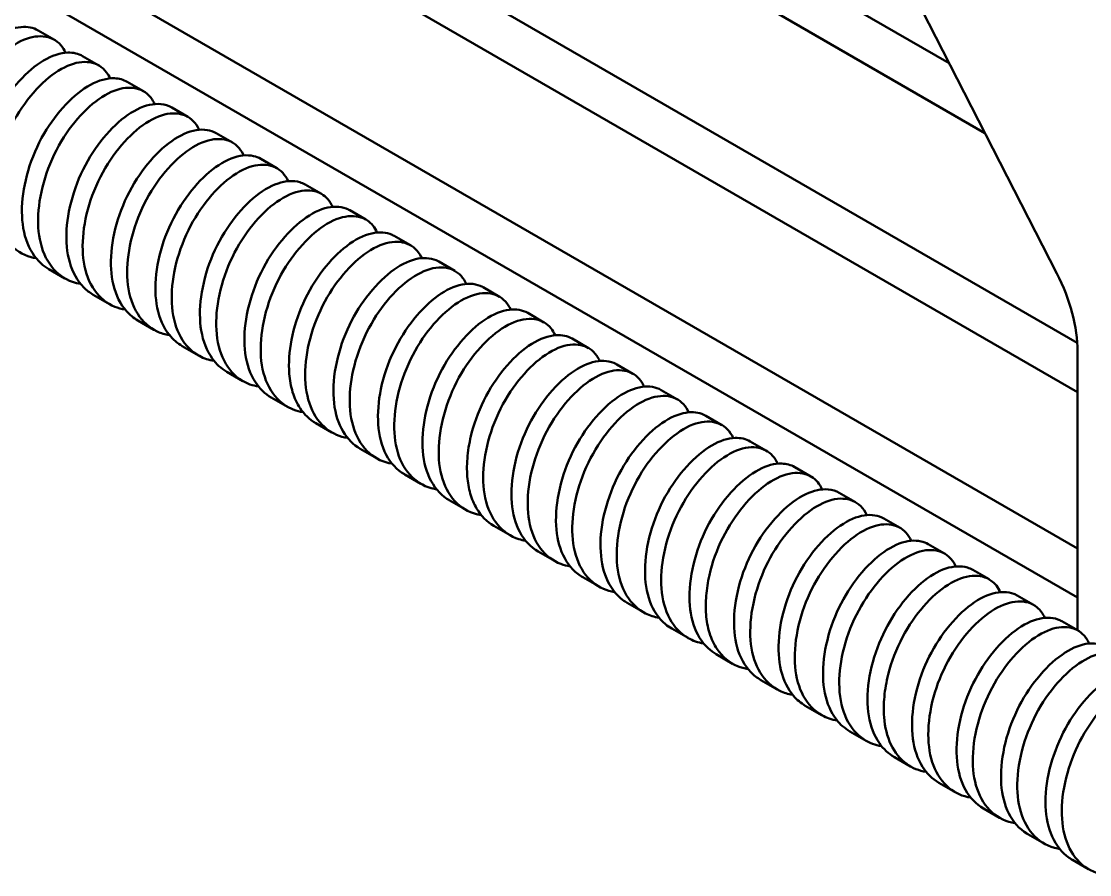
# Model space of a CAD drawing. Header units: millimetres. Extents: x 0 to 420, y 0 to 297.
# Drawn here: x 100.65 to 128.94, y 112.99 to 135.59 of the extents above; entities that cross this region are included whole.
import ezdxf

# ---------------------------------------------------------------- set-up
doc = ezdxf.new("R2010")
doc.units = ezdxf.units.MM
doc.header["$LTSCALE"] = 0.75
doc.layers.add('Visible', color=7, linetype='Continuous', lineweight=50)

msp = doc.modelspace()

# ---------------------------------------------------------------- linework, layer by layer
at = {"layer": 'Visible', "extrusion": (0, 0.816497, 0.57735)}
for p, q in [((68.324, 167.331, -16.49), (125.223, 134.481, 29.967)), ((68.679, 165.824, -17.991), (126.17, 132.632, 28.949)), ((68.324, 161.888, -20.339), (128.615, 127.079, 28.888)), ((68.679, 160.38, -21.84), (128.624, 125.771, 27.104)), ((72.605, 153.973, -20.694), (128.624, 121.631, 25.046)), ((72.827, 152.543, -22.303), (128.624, 120.328, 23.255)), ((117.151, 150.25, 43.44), (128.072, 128.915, 41.73)), ((101.098, 135.351, 18.639), (101.528, 135.102, 18.99)), ((102.277, 134.67, 19.601), (102.707, 134.422, 19.953)), ((103.455, 133.99, 20.564), (103.886, 133.742, 20.915)), ((104.634, 133.31, 21.526), (105.064, 133.061, 21.877)), ((105.812, 132.629, 22.488), (106.243, 132.381, 22.839)), ((106.991, 131.949, 23.45), (107.421, 131.7, 23.802)), ((108.169, 131.268, 24.413), (108.6, 131.02, 24.764)), ((109.348, 130.588, 25.375), (109.778, 130.34, 25.726)), ((110.526, 129.907, 26.337), (110.957, 129.659, 26.688)), ((101.378, 129.031, 21.045), (101.808, 128.783, 21.396)), ((111.705, 129.227, 27.299), (112.135, 128.979, 27.651)), ((112.883, 128.547, 28.262), (113.314, 128.298, 28.613)), ((102.556, 128.351, 22.007), (102.987, 128.102, 22.358)), ((114.062, 127.866, 29.224), (114.492, 127.618, 29.575)), ((103.735, 127.67, 22.969), (104.165, 127.422, 23.32)), ((115.24, 127.186, 30.186), (115.671, 126.937, 30.537)), ((104.913, 126.99, 23.932), (105.344, 126.741, 24.283)), ((128.624, 126.847, 40.944), (128.624, 119.459, 35.719)), ((116.419, 126.505, 31.148), (116.849, 126.257, 31.5)), ((106.092, 126.309, 24.894), (106.522, 126.061, 25.245)), ((107.271, 125.629, 25.856), (107.701, 125.381, 26.207)), ((117.597, 125.825, 32.111), (118.028, 125.577, 32.462)), ((118.776, 125.145, 33.073), (119.206, 124.896, 33.424)), ((108.449, 124.948, 26.818), (108.879, 124.7, 27.169)), ((109.628, 124.268, 27.781), (110.058, 124.02, 28.132)), ((119.955, 124.464, 34.035), (120.385, 124.216, 34.386)), ((121.133, 123.784, 34.997), (121.563, 123.535, 35.349)), ((110.806, 123.588, 28.743), (111.236, 123.339, 29.094)), ((122.312, 123.103, 35.96), (122.742, 122.855, 36.311)), ((111.985, 122.907, 29.705), (112.415, 122.659, 30.056)), ((113.163, 122.227, 30.667), (113.593, 121.978, 31.018)), ((123.49, 122.423, 36.922), (123.92, 122.175, 37.273)), ((124.669, 121.743, 37.884), (125.099, 121.494, 38.235)), ((114.342, 121.546, 31.63), (114.772, 121.298, 31.981)), ((115.52, 120.866, 32.592), (115.95, 120.618, 32.943)), ((125.847, 121.062, 38.846), (126.277, 120.814, 39.198)), ((127.026, 120.382, 39.809), (127.456, 120.133, 40.16)), ((116.699, 120.186, 33.554), (117.129, 119.937, 33.905)), ((128.204, 119.701, 40.771), (128.634, 119.453, 41.122)), ((117.877, 119.505, 34.516), (118.307, 119.257, 34.867)), ((119.056, 118.825, 35.479), (119.486, 118.576, 35.83)), ((120.234, 118.144, 36.441), (120.664, 117.896, 36.792)), ((121.413, 117.464, 37.403), (121.843, 117.216, 37.754)), ((122.591, 116.783, 38.365), (123.021, 116.535, 38.716)), ((123.77, 116.103, 39.328), (124.2, 115.855, 39.679)), ((124.948, 115.423, 40.29), (125.378, 115.174, 40.641)), ((126.127, 114.742, 41.252), (126.557, 114.494, 41.603)), ((127.305, 114.062, 42.214), (127.735, 113.813, 42.565)), ((128.484, 113.381, 43.177), (128.914, 113.133, 43.528))]:
    msp.add_line(p, q, dxfattribs=at)
at = {"layer": 'Visible', "extrusion": (-0.707107, -0.408248, 0.57735)}
msp.add_arc((-47.898, 132.003, -119.097), 3.333, 45, 85, dxfattribs=at)
at = {"layer": 'Visible'}
for points, knots in [([(101.098, 135.351, 18.639), (100.97, 135.425, 18.9), (100.817, 135.456, 19.157), (100.444, 135.423, 19.696), (100.224, 135.34, 19.969), (99.781, 135.054, 20.436), (99.562, 134.858, 20.629), (99.15, 134.38, 20.912), (98.96, 134.104, 21.001), (98.637, 133.486, 21.079), (98.509, 133.149, 21.061), (98.345, 132.482, 20.917), (98.306, 132.159, 20.796), (98.318, 131.547, 20.46), (98.374, 131.264, 20.249), (98.585, 130.782, 19.774), (98.736, 130.589, 19.516), (98.956, 130.431, 19.207), (98.988, 130.411, 19.164), (99.021, 130.392, 19.12)], [-42.404135, -42.404135, -42.404135, -42.404135, -42.134265, -42.134265, -41.813244, -41.813244, -41.499577, -41.499577, -41.189789, -41.189789, -40.867847, -40.867847, -40.55798, -40.55798, -40.238898, -40.238898, -39.921486, -39.921486, -39.869648, -39.869648, -39.869648, -39.869648]), ([(99.865, 129.999, 18.973), (99.842, 130.003, 18.998), (99.82, 130.007, 19.023), (99.564, 130.06, 19.312), (99.358, 130.175, 19.583), (99.027, 130.516, 20.104), (98.904, 130.738, 20.349), (98.754, 131.258, 20.781), (98.729, 131.548, 20.966), (98.766, 132.186, 21.254), (98.833, 132.528, 21.35), (99.049, 133.193, 21.429), (99.194, 133.509, 21.414), (99.549, 134.093, 21.279), (99.755, 134.355, 21.157), (100.19, 134.789, 20.808), (100.415, 134.956, 20.586), (100.846, 135.165, 20.082), (101.05, 135.209, 19.809), (101.421, 135.177, 19.22), (101.581, 135.098, 18.908), (101.75, 134.903, 18.473), (101.792, 134.836, 18.347), (101.827, 134.761, 18.224)], [-71.838831, -71.838831, -71.838831, -71.838831, -71.808759, -71.808759, -71.487694, -71.487694, -71.173244, -71.173244, -70.864314, -70.864314, -70.541504, -70.541504, -70.23079, -70.23079, -69.913586, -69.913586, -69.59514, -69.59514, -69.288023, -69.288023, -68.966513, -68.966513, -68.832166, -68.832166, -68.832166, -68.832166]), ([(102.277, 134.67, 19.601), (102.164, 134.736, 19.832), (102.03, 134.768, 20.06), (101.684, 134.759, 20.577), (101.467, 134.688, 20.855), (101.024, 134.425, 21.337), (100.803, 134.238, 21.539), (100.386, 133.776, 21.841), (100.193, 133.508, 21.94), (99.857, 132.901, 22.039), (99.721, 132.565, 22.032), (99.539, 131.896, 21.908), (99.492, 131.57, 21.796), (99.488, 130.951, 21.478), (99.532, 130.665, 21.275), (99.723, 130.167, 20.813), (99.866, 129.962, 20.557), (100.097, 129.776, 20.222), (100.147, 129.742, 20.152), (100.199, 129.711, 20.082)], [-37.333956, -37.333956, -37.333956, -37.333956, -37.094616, -37.094616, -36.773176, -36.773176, -36.457798, -36.457798, -36.149048, -36.149048, -35.825235, -35.825235, -35.513553, -35.513553, -35.197275, -35.197275, -34.877732, -34.877732, -34.79414, -34.79414, -34.79414, -34.79414]), ([(101.043, 129.319, 19.936), (100.999, 129.326, 19.985), (100.955, 129.335, 20.034), (100.683, 129.408, 20.35), (100.483, 129.534, 20.621), (100.167, 129.896, 21.137), (100.053, 130.125, 21.377), (99.922, 130.659, 21.798), (99.905, 130.956, 21.977), (99.96, 131.602, 22.247), (100.035, 131.944, 22.333), (100.266, 132.603, 22.39), (100.417, 132.914, 22.366), (100.784, 133.489, 22.211), (100.996, 133.747, 22.076), (101.436, 134.163, 21.706), (101.66, 134.317, 21.477), (102.087, 134.502, 20.963), (102.288, 134.533, 20.686), (102.648, 134.478, 20.093), (102.8, 134.387, 19.78), (102.947, 134.191, 19.377), (102.978, 134.138, 19.281), (103.005, 134.08, 19.187)], [-76.908508, -76.908508, -76.908508, -76.908508, -76.848332, -76.848332, -76.527085, -76.527085, -76.213718, -76.213718, -75.90294, -75.90294, -75.581355, -75.581355, -75.271841, -75.271841, -74.951041, -74.951041, -74.63413, -74.63413, -74.327796, -74.327796, -74.006813, -74.006813, -73.903836, -73.903836, -73.903836, -73.903836]), ([(103.455, 133.99, 20.564), (103.357, 134.047, 20.765), (103.243, 134.078, 20.965), (102.922, 134.09, 21.458), (102.708, 134.032, 21.74), (102.266, 133.791, 22.237), (102.043, 133.613, 22.448), (101.622, 133.168, 22.769), (101.425, 132.908, 22.877), (101.078, 132.311, 22.996), (100.934, 131.977, 23), (100.736, 131.306, 22.896), (100.681, 130.977, 22.792), (100.66, 130.352, 22.491), (100.695, 130.063, 22.296), (100.866, 129.551, 21.846), (101.001, 129.336, 21.592), (101.24, 129.121, 21.233), (101.307, 129.072, 21.139), (101.378, 129.031, 21.045)], [-32.247193, -32.247193, -32.247193, -32.247193, -32.037298, -32.037298, -31.715848, -31.715848, -31.399801, -31.399801, -31.092457, -31.092457, -30.767832, -30.767832, -30.455364, -30.455364, -30.142195, -30.142195, -29.821663, -29.821663, -29.708497, -29.708497, -29.708497, -29.708497]), ([(102.222, 128.638, 20.898), (102.149, 128.65, 20.978), (102.078, 128.667, 21.059), (101.793, 128.766, 21.402), (101.606, 128.901, 21.665), (101.306, 129.283, 22.177), (101.198, 129.531, 22.42), (101.09, 130.089, 22.83), (101.085, 130.389, 22.997), (101.16, 131.033, 23.24), (101.244, 131.369, 23.313), (101.493, 132.03, 23.349), (101.657, 132.347, 23.311), (102.038, 132.902, 23.129), (102.243, 133.14, 22.987), (102.676, 133.528, 22.609), (102.899, 133.672, 22.373), (103.322, 133.834, 21.85), (103.519, 133.854, 21.57), (103.869, 133.777, 20.972), (104.015, 133.675, 20.659), (104.143, 133.481, 20.286), (104.164, 133.442, 20.217), (104.184, 133.4, 20.149)], [-81.994031, -81.994031, -81.994031, -81.994031, -81.894844, -81.894844, -81.580979, -81.580979, -81.254903, -81.254903, -80.945991, -80.945991, -80.628518, -80.628518, -80.30613, -80.30613, -79.99752, -79.99752, -79.680752, -79.680752, -79.37334, -79.37334, -79.051502, -79.051502, -78.976984, -78.976984, -78.976984, -78.976984]), ([(104.634, 133.31, 21.526), (104.549, 133.358, 21.698), (104.454, 133.388, 21.87), (104.158, 133.418, 22.341), (103.944, 133.371, 22.629), (103.502, 133.151, 23.14), (103.279, 132.982, 23.359), (102.853, 132.552, 23.696), (102.654, 132.298, 23.814), (102.298, 131.715, 23.951), (102.149, 131.388, 23.965), (101.936, 130.722, 23.882), (101.872, 130.39, 23.787), (101.834, 129.759, 23.504), (101.859, 129.467, 23.318), (102.01, 128.94, 22.88), (102.137, 128.714, 22.629), (102.382, 128.467, 22.247), (102.466, 128.403, 22.127), (102.556, 128.351, 22.007)], [-27.177093, -27.177093, -27.177093, -27.177093, -26.998365, -26.998365, -26.676722, -26.676722, -26.361154, -26.361154, -26.055654, -26.055654, -25.735601, -25.735601, -25.423305, -25.423305, -25.113828, -25.113828, -24.793334, -24.793334, -24.649956, -24.649956, -24.649956, -24.649956]), ([(103.4, 127.958, 21.86), (103.305, 127.973, 21.964), (103.214, 127.998, 22.07), (102.916, 128.119, 22.439), (102.735, 128.266, 22.702), (102.452, 128.667, 23.207), (102.354, 128.921, 23.443), (102.264, 129.487, 23.839), (102.267, 129.791, 23.998), (102.358, 130.439, 24.225), (102.448, 130.777, 24.289), (102.713, 131.437, 24.305), (102.886, 131.751, 24.257), (103.277, 132.296, 24.052), (103.486, 132.526, 23.9), (103.924, 132.897, 23.501), (104.15, 133.03, 23.254), (104.573, 133.167, 22.711), (104.77, 133.172, 22.422), (105.102, 133.064, 21.824), (105.235, 132.952, 21.519), (105.34, 132.766, 21.189), (105.351, 132.743, 21.15), (105.362, 132.719, 21.111)], [-87.078254, -87.078254, -87.078254, -87.078254, -86.95006, -86.95006, -86.636507, -86.636507, -86.31504, -86.31504, -86.008163, -86.008163, -85.691303, -85.691303, -85.367807, -85.367807, -85.05816, -85.05816, -84.736424, -84.736424, -84.423825, -84.423825, -84.11025, -84.11025, -84.068121, -84.068121, -84.068121, -84.068121]), ([(105.812, 132.629, 22.488), (105.741, 132.67, 22.634), (105.661, 132.698, 22.779), (105.392, 132.742, 23.224), (105.183, 132.708, 23.512), (104.747, 132.513, 24.033), (104.522, 132.355, 24.261), (104.092, 131.942, 24.617), (103.89, 131.695, 24.745), (103.523, 131.125, 24.902), (103.367, 130.801, 24.927), (103.138, 130.137, 24.865), (103.065, 129.803, 24.78), (103.011, 129.166, 24.514), (103.027, 128.871, 24.337), (103.159, 128.33, 23.911), (103.277, 128.094, 23.663), (103.527, 127.814, 23.259), (103.626, 127.733, 23.114), (103.735, 127.67, 22.969)], [-22.124442, -22.124442, -22.124442, -22.124442, -21.973566, -21.973566, -21.65618, -21.65618, -21.339671, -21.339671, -21.034206, -21.034206, -20.714227, -20.714227, -20.400737, -20.400737, -20.09296, -20.09296, -19.771126, -19.771126, -19.597782, -19.597782, -19.597782, -19.597782]), ([(104.578, 127.277, 22.822), (104.462, 127.296, 22.95), (104.352, 127.329, 23.081), (104.041, 127.476, 23.476), (103.867, 127.634, 23.738), (103.6, 128.055, 24.237), (103.512, 128.317, 24.468), (103.441, 128.894, 24.851), (103.452, 129.202, 25.001), (103.559, 129.856, 25.209), (103.659, 130.194, 25.263), (103.937, 130.845, 25.257), (104.114, 131.15, 25.2), (104.51, 131.68, 24.977), (104.722, 131.903, 24.816), (105.163, 132.256, 24.4), (105.389, 132.379, 24.145), (105.807, 132.492, 23.594), (105.998, 132.486, 23.305), (106.318, 132.358, 22.705), (106.445, 132.235, 22.4), (106.534, 132.054, 22.098), (106.537, 132.047, 22.086), (106.541, 132.039, 22.073)], [-92.151039, -92.151039, -92.151039, -92.151039, -91.993736, -91.993736, -91.679136, -91.679136, -91.357885, -91.357885, -91.051238, -91.051238, -90.733575, -90.733575, -90.414503, -90.414503, -90.104407, -90.104407, -89.782229, -89.782229, -89.472368, -89.472368, -89.158476, -89.158476, -89.144938, -89.144938, -89.144938, -89.144938]), ([(106.991, 131.949, 23.45), (106.933, 131.982, 23.568), (106.87, 132.007, 23.686), (106.627, 132.063, 24.102), (106.424, 132.042, 24.39), (105.993, 131.873, 24.921), (105.768, 131.726, 25.158), (105.334, 131.331, 25.534), (105.129, 131.092, 25.673), (104.751, 130.534, 25.85), (104.588, 130.215, 25.886), (104.343, 129.554, 25.845), (104.261, 129.218, 25.77), (104.19, 128.576, 25.523), (104.197, 128.276, 25.354), (104.309, 127.722, 24.94), (104.419, 127.476, 24.696), (104.671, 127.162, 24.271), (104.785, 127.064, 24.101), (104.913, 126.99, 23.932)], [-17.067075, -17.067075, -17.067075, -17.067075, -16.944947, -16.944947, -16.630046, -16.630046, -16.311196, -16.311196, -16.003786, -16.003786, -15.682415, -15.682415, -15.366248, -15.366248, -15.058161, -15.058161, -14.733459, -14.733459, -14.529266, -14.529266, -14.529266, -14.529266]), ([(105.757, 126.597, 23.784), (105.618, 126.619, 23.936), (105.489, 126.662, 24.093), (105.167, 126.837, 24.514), (105, 127.006, 24.775), (104.75, 127.447, 25.267), (104.671, 127.716, 25.492), (104.62, 128.305, 25.862), (104.639, 128.618, 26.003), (104.764, 129.277, 26.192), (104.873, 129.615, 26.234), (105.165, 130.256, 26.206), (105.347, 130.552, 26.138), (105.748, 131.066, 25.897), (105.962, 131.282, 25.726), (106.406, 131.615, 25.292), (106.631, 131.726, 25.03), (107.043, 131.814, 24.47), (107.228, 131.796, 24.18), (107.527, 131.65, 23.596), (107.642, 131.527, 23.309), (107.719, 131.359, 23.036)], [-97.234755, -97.234755, -97.234755, -97.234755, -97.046661, -97.046661, -96.729527, -96.729527, -96.407037, -96.407037, -96.098646, -96.098646, -95.77878, -95.77878, -95.462413, -95.462413, -95.150427, -95.150427, -94.826299, -94.826299, -94.517376, -94.517376, -94.219163, -94.219163, -94.219163, -94.219163]), ([(108.169, 131.268, 24.413), (108.125, 131.294, 24.504), (108.077, 131.315, 24.595), (107.858, 131.38, 24.985), (107.66, 131.371, 25.273), (107.234, 131.227, 25.814), (107.008, 131.09, 26.058), (106.571, 130.713, 26.451), (106.363, 130.48, 26.6), (105.977, 129.933, 26.797), (105.807, 129.62, 26.843), (105.547, 128.961, 26.821), (105.458, 128.624, 26.755), (105.371, 127.977, 26.524), (105.371, 127.673, 26.363), (105.465, 127.111, 25.963), (105.565, 126.859, 25.726), (105.816, 126.512, 25.283), (105.945, 126.394, 25.089), (106.092, 126.309, 24.894)], [-11.993159, -11.993159, -11.993159, -11.993159, -11.898446, -11.898446, -11.586281, -11.586281, -11.266238, -11.266238, -10.95823, -10.95823, -10.638322, -10.638322, -10.323145, -10.323145, -10.017573, -10.017573, -9.697563, -9.697563, -9.464463, -9.464463, -9.464463, -9.464463]), ([(106.935, 125.917, 24.747), (106.776, 125.942, 24.92), (106.629, 125.995, 25.1), (106.299, 126.197, 25.545), (106.138, 126.376, 25.805), (105.904, 126.835, 26.291), (105.835, 127.111, 26.511), (105.801, 127.711, 26.867), (105.828, 128.029, 27), (105.97, 128.691, 27.169), (106.087, 129.029, 27.201), (106.393, 129.661, 27.152), (106.578, 129.948, 27.076), (106.984, 130.447, 26.816), (107.2, 130.655, 26.636), (107.646, 130.969, 26.186), (107.87, 131.069, 25.918), (108.276, 131.133, 25.35), (108.455, 131.104, 25.058), (108.728, 130.946, 24.502), (108.828, 130.83, 24.244), (108.898, 130.678, 23.998)], [-102.319588, -102.319588, -102.319588, -102.319588, -102.105499, -102.105499, -101.789482, -101.789482, -101.468626, -101.468626, -101.159772, -101.159772, -100.838847, -100.838847, -100.52547, -100.52547, -100.212626, -100.212626, -99.887611, -99.887611, -99.579986, -99.579986, -99.311094, -99.311094, -99.311094, -99.311094]), ([(109.348, 130.588, 25.375), (109.317, 130.606, 25.438), (109.285, 130.621, 25.501), (109.09, 130.695, 25.862), (108.898, 130.698, 26.151), (108.478, 130.579, 26.7), (108.252, 130.453, 26.952), (107.812, 130.095, 27.364), (107.601, 129.87, 27.523), (107.207, 129.336, 27.741), (107.03, 129.029, 27.796), (106.756, 128.375, 27.795), (106.658, 128.037, 27.739), (106.555, 127.385, 27.526), (106.546, 127.078, 27.374), (106.622, 126.504, 26.987), (106.713, 126.244, 26.755), (106.963, 125.861, 26.294), (107.105, 125.725, 26.076), (107.271, 125.629, 25.856)], [-6.940268, -6.940268, -6.940268, -6.940268, -6.875319, -6.875319, -6.566577, -6.566577, -6.246379, -6.246379, -5.938193, -5.938193, -5.619853, -5.619853, -5.304228, -5.304228, -4.999345, -4.999345, -4.679894, -4.679894, -4.417835, -4.417835, -4.417835, -4.417835]), ([(108.114, 125.236, 25.709), (107.934, 125.264, 25.906), (107.768, 125.329, 26.111), (107.431, 125.562, 26.58), (107.277, 125.752, 26.839), (107.06, 126.229, 27.316), (107.001, 126.511, 27.531), (106.984, 127.122, 27.871), (107.02, 127.444, 27.995), (107.18, 128.109, 28.145), (107.305, 128.447, 28.166), (107.624, 129.068, 28.095), (107.813, 129.346, 28.008), (108.224, 129.829, 27.73), (108.442, 130.028, 27.541), (108.886, 130.32, 27.077), (109.106, 130.407, 26.806), (109.504, 130.448, 26.236), (109.677, 130.409, 25.942), (109.926, 130.242, 25.412), (110.014, 130.134, 25.181), (110.076, 129.998, 24.96)], [-107.381119, -107.381119, -107.381119, -107.381119, -107.138791, -107.138791, -106.822457, -106.822457, -106.502904, -106.502904, -106.193996, -106.193996, -105.873044, -105.873044, -105.563276, -105.563276, -105.25054, -105.25054, -104.930095, -104.930095, -104.624231, -104.624231, -104.383487, -104.383487, -104.383487, -104.383487]), ([(110.526, 129.907, 26.337), (110.51, 129.917, 26.372), (110.492, 129.926, 26.406), (110.32, 130.006, 26.738), (110.134, 130.021, 27.028), (109.72, 129.927, 27.586), (109.495, 129.813, 27.845), (109.052, 129.474, 28.275), (108.838, 129.257, 28.443), (108.439, 128.738, 28.68), (108.258, 128.44, 28.745), (107.974, 127.808, 28.767), (107.87, 127.481, 28.725), (107.747, 126.843, 28.545), (107.727, 126.537, 28.41), (107.748, 126.255, 28.236)], [-1.894417, -1.894417, -1.894417, -1.894417, -1.858838, -1.858838, -1.551525, -1.551525, -1.229772, -1.229772, -0.920075, -0.920075, -0.604916, -0.604916, -0.298354, -0.298354, -0.000001, -0.000001, -0.000001, -0.000001]), ([(109.293, 124.556, 26.671), (109.089, 124.588, 26.895), (108.904, 124.667, 27.126), (108.56, 124.935, 27.62), (108.414, 125.136, 27.877), (108.218, 125.629, 28.343), (108.17, 125.914, 28.549), (108.17, 126.531, 28.872), (108.214, 126.857, 28.987), (108.39, 127.525, 29.117), (108.524, 127.861, 29.127), (108.856, 128.472, 29.035), (109.048, 128.742, 28.939), (109.464, 129.209, 28.642), (109.684, 129.399, 28.443), (110.127, 129.668, 27.965), (110.346, 129.743, 27.688), (110.736, 129.76, 27.112), (110.903, 129.71, 26.816), (111.127, 129.534, 26.316), (111.2, 129.437, 26.115), (111.255, 129.317, 25.922)], [-112.441722, -112.441722, -112.441722, -112.441722, -112.167561, -112.167561, -111.84952, -111.84952, -111.533331, -111.533331, -111.223045, -111.223045, -110.900679, -110.900679, -110.592524, -110.592524, -110.278521, -110.278521, -109.958083, -109.958083, -109.652164, -109.652164, -109.441968, -109.441968, -109.441968, -109.441968]), ([(111.705, 129.227, 27.299), (111.683, 129.24, 27.344), (111.66, 129.251, 27.389), (111.48, 129.329, 27.732), (111.291, 129.34, 28.023), (110.88, 129.237, 28.571), (110.661, 129.123, 28.821), (110.217, 128.782, 29.249), (109.997, 128.555, 29.421), (109.6, 128.03, 29.649), (109.427, 127.74, 29.709), (109.145, 127.108, 29.729), (109.039, 126.771, 29.683), (108.917, 126.1, 29.484), (108.901, 125.773, 29.331), (108.968, 125.191, 28.948), (109.05, 124.936, 28.728), (109.292, 124.528, 28.262), (109.445, 124.373, 28.023), (109.628, 124.268, 27.781)], [-17.067987, -17.067987, -17.067987, -17.067987, -17.021772, -17.021772, -16.712232, -16.712232, -16.399498, -16.399498, -16.079147, -16.079147, -15.773388, -15.773388, -15.457405, -15.457405, -15.135973, -15.135973, -14.827263, -14.827263, -14.538071, -14.538071, -14.538071, -14.538071]), ([(110.471, 123.875, 27.634), (110.245, 123.91, 27.883), (110.041, 124.005, 28.14), (109.693, 124.309, 28.658), (109.555, 124.521, 28.913), (109.379, 125.029, 29.366), (109.341, 125.317, 29.564), (109.357, 125.94, 29.869), (109.41, 126.269, 29.976), (109.603, 126.939, 30.086), (109.745, 127.274, 30.085), (110.089, 127.874, 29.972), (110.285, 128.136, 29.866), (110.705, 128.586, 29.55), (110.927, 128.767, 29.342), (111.369, 129.014, 28.85), (111.585, 129.076, 28.569), (111.967, 129.069, 27.986), (112.128, 129.007, 27.688), (112.327, 128.824, 27.219), (112.387, 128.738, 27.049), (112.433, 128.637, 26.885)], [-117.524086, -117.524086, -117.524086, -117.524086, -117.218054, -117.218054, -116.89689, -116.89689, -116.581992, -116.581992, -116.268862, -116.268862, -115.94355, -115.94355, -115.634982, -115.634982, -115.318228, -115.318228, -114.996321, -114.996321, -114.688355, -114.688355, -114.508848, -114.508848, -114.508848, -114.508848]), ([(112.883, 128.547, 28.262), (112.877, 128.551, 28.276), (112.87, 128.554, 28.29), (112.711, 128.638, 28.606), (112.526, 128.661, 28.901), (112.119, 128.581, 29.458), (111.903, 128.48, 29.713), (111.466, 128.165, 30.15), (111.25, 127.955, 30.327), (110.846, 127.451, 30.581), (110.662, 127.162, 30.655), (110.36, 126.528, 30.698), (110.245, 126.189, 30.663), (110.108, 125.528, 30.487), (110.084, 125.211, 30.352), (110.123, 124.615, 29.992), (110.195, 124.341, 29.771), (110.434, 123.888, 29.283), (110.597, 123.711, 29.022), (110.799, 123.592, 28.752), (110.802, 123.59, 28.748), (110.806, 123.588, 28.743)], [-12.004047, -12.004047, -12.004047, -12.004047, -11.989569, -11.989569, -11.676558, -11.676558, -11.363817, -11.363817, -11.051488, -11.051488, -10.737511, -10.737511, -10.417164, -10.417164, -10.108875, -10.108875, -9.788381, -9.788381, -9.473033, -9.473033, -9.467352, -9.467352, -9.467352, -9.467352]), ([(111.65, 123.195, 28.596), (111.63, 123.198, 28.617), (111.611, 123.201, 28.639), (111.366, 123.251, 28.915), (111.165, 123.358, 29.176), (110.829, 123.686, 29.695), (110.699, 123.909, 29.947), (110.543, 124.432, 30.388), (110.515, 124.723, 30.577), (110.548, 125.352, 30.865), (110.609, 125.684, 30.962), (110.818, 126.35, 31.052), (110.965, 126.678, 31.04), (111.318, 127.265, 30.909), (111.516, 127.52, 30.794), (111.94, 127.956, 30.462), (112.164, 128.127, 30.246), (112.607, 128.355, 29.738), (112.823, 128.405, 29.45), (113.197, 128.374, 28.857), (113.352, 128.3, 28.557), (113.526, 128.112, 28.12), (113.574, 128.04, 27.982), (113.612, 127.956, 27.847)], [-122.592896, -122.592896, -122.592896, -122.592896, -122.56668, -122.56668, -122.258005, -122.258005, -121.937287, -121.937287, -121.626627, -121.626627, -121.314079, -121.314079, -120.9934, -120.9934, -120.687211, -120.687211, -120.371325, -120.371325, -120.04779, -120.04779, -119.739022, -119.739022, -119.591645, -119.591645, -119.591645, -119.591645]), ([(114.062, 127.866, 29.224), (113.925, 127.945, 29.502), (113.76, 127.975, 29.776), (113.372, 127.928, 30.328), (113.151, 127.837, 30.597), (112.707, 127.539, 31.056), (112.489, 127.338, 31.243), (112.08, 126.85, 31.515), (111.892, 126.569, 31.599), (111.577, 125.945, 31.663), (111.454, 125.607, 31.639), (111.3, 124.942, 31.483), (111.266, 124.621, 31.357), (111.289, 124.013, 31.011), (111.351, 123.732, 30.794), (111.574, 123.26, 30.313), (111.73, 123.073, 30.053), (111.943, 122.932, 29.76), (111.964, 122.919, 29.733), (111.985, 122.907, 29.705)], [-6.938348, -6.938348, -6.938348, -6.938348, -6.651624, -6.651624, -6.33176, -6.33176, -6.019967, -6.019967, -5.71016, -5.71016, -5.390213, -5.390213, -5.08228, -5.08228, -4.762177, -4.762177, -4.446951, -4.446951, -4.414109, -4.414109, -4.414109, -4.414109]), ([(112.828, 122.514, 29.558), (112.788, 122.521, 29.602), (112.748, 122.529, 29.647), (112.487, 122.596, 29.949), (112.291, 122.714, 30.211), (111.968, 123.063, 30.728), (111.847, 123.296, 30.977), (111.71, 123.833, 31.406), (111.691, 124.128, 31.587), (111.74, 124.762, 31.858), (111.81, 125.096, 31.945), (112.034, 125.761, 32.015), (112.188, 126.086, 31.993), (112.552, 126.66, 31.842), (112.753, 126.909, 31.717), (113.181, 127.327, 31.367), (113.406, 127.489, 31.142), (113.844, 127.692, 30.624), (114.055, 127.729, 30.336), (114.418, 127.678, 29.742), (114.568, 127.594, 29.44), (114.722, 127.404, 29.031), (114.759, 127.344, 28.919), (114.79, 127.276, 28.809)], [-127.649772, -127.649772, -127.649772, -127.649772, -127.595495, -127.595495, -127.28595, -127.28595, -126.964348, -126.964348, -126.655931, -126.655931, -126.342633, -126.342633, -126.022445, -126.022445, -125.716852, -125.716852, -125.400446, -125.400446, -125.081591, -125.081591, -124.772659, -124.772659, -124.65331, -124.65331, -124.65331, -124.65331]), ([(115.24, 127.186, 30.186), (115.118, 127.257, 30.435), (114.972, 127.288, 30.682), (114.61, 127.265, 31.212), (114.391, 127.186, 31.487), (113.948, 126.909, 31.96), (113.727, 126.716, 32.156), (113.314, 126.244, 32.447), (113.122, 125.971, 32.54), (112.795, 125.357, 32.625), (112.664, 125.021, 32.612), (112.525, 124.479, 32.501), (112.489, 124.277, 32.44), (112.451, 123.891, 32.285), (112.449, 123.708, 32.192), (112.462, 123.534, 32.085)], [-1.892059, -1.892059, -1.892059, -1.892059, -1.635125, -1.635125, -1.315706, -1.315706, -1.003116, -1.003116, -0.69549, -0.69549, -0.374612, -0.374612, -0.184201, -0.184201, -0.000001, -0.000001, -0.000001, -0.000001]), ([(114.007, 121.834, 30.521), (113.945, 121.844, 30.588), (113.885, 121.858, 30.657), (113.608, 121.945, 30.986), (113.418, 122.074, 31.249), (113.109, 122.446, 31.762), (112.997, 122.689, 32.007), (112.879, 123.239, 32.425), (112.87, 123.537, 32.596), (112.936, 124.178, 32.849), (113.014, 124.514, 32.927), (113.255, 125.176, 32.974), (113.416, 125.496, 32.942), (113.791, 126.058, 32.77), (113.995, 126.299, 32.635), (114.427, 126.699, 32.265), (114.652, 126.85, 32.031), (115.085, 127.027, 31.503), (115.29, 127.051, 31.215), (115.642, 126.978, 30.618), (115.785, 126.883, 30.315), (115.919, 126.693, 29.937), (115.946, 126.646, 29.853), (115.969, 126.596, 29.771)], [-132.716804, -132.716804, -132.716804, -132.716804, -132.633181, -132.633181, -132.321313, -132.321313, -131.99731, -131.99731, -131.689224, -131.689224, -131.373701, -131.373701, -131.052583, -131.052583, -130.745661, -130.745661, -130.427342, -130.427342, -130.111576, -130.111576, -129.801053, -129.801053, -129.711711, -129.711711, -129.711711, -129.711711]), ([(116.419, 126.505, 31.148), (116.412, 126.509, 31.162), (116.405, 126.513, 31.176), (116.247, 126.597, 31.492), (116.061, 126.62, 31.787), (115.655, 126.54, 32.344), (115.438, 126.439, 32.6), (114.993, 126.118, 33.045), (114.769, 125.897, 33.228), (114.363, 125.382, 33.476), (114.184, 125.097, 33.545), (113.89, 124.472, 33.583), (113.778, 124.138, 33.547), (113.64, 123.467, 33.368), (113.617, 123.138, 33.225), (113.665, 122.547, 32.857), (113.737, 122.286, 32.643), (113.973, 121.84, 32.162), (114.139, 121.663, 31.898), (114.341, 121.547, 31.63), (114.341, 121.546, 31.63), (114.342, 121.546, 31.63)], [-153.635825, -153.635825, -153.635825, -153.635825, -153.621568, -153.621568, -153.31073, -153.31073, -153.000174, -153.000174, -152.677535, -152.677535, -152.37229, -152.37229, -152.058193, -152.058193, -151.738861, -151.738861, -151.431764, -151.431764, -151.11265, -151.11265, -151.11244, -151.11244, -151.11244, -151.11244]), ([(107.748, 126.255, 28.236), (107.761, 126.083, 28.13), (107.791, 125.92, 28.011), (107.885, 125.613, 27.75), (107.951, 125.471, 27.607), (108.144, 125.178, 27.252), (108.285, 125.043, 27.036), (108.449, 124.948, 26.818)], [-20.2286655, -20.2286655, -20.2286655, -20.2286655, -20.0456038, -20.0456038, -19.8563822, -19.8563822, -19.5964965, -19.5964965, -19.5964965, -19.5964965]), ([(115.185, 121.154, 31.483), (115.101, 121.167, 31.575), (115.02, 121.188, 31.669), (114.728, 121.298, 32.025), (114.544, 121.439, 32.288), (114.253, 121.83, 32.795), (114.151, 122.08, 33.033), (114.052, 122.64, 33.437), (114.05, 122.942, 33.6), (114.132, 123.588, 33.836), (114.219, 123.925, 33.904), (114.475, 124.584, 33.932), (114.643, 124.899, 33.889), (115.027, 125.449, 33.697), (115.234, 125.684, 33.551), (115.67, 126.066, 33.163), (115.896, 126.206, 32.921), (116.323, 126.358, 32.383), (116.522, 126.37, 32.095), (116.862, 126.275, 31.497), (116.999, 126.17, 31.193), (117.115, 125.981, 30.844), (117.132, 125.949, 30.789), (117.147, 125.915, 30.734)], [-137.804529, -137.804529, -137.804529, -137.804529, -137.690699, -137.690699, -137.377434, -137.377434, -137.055625, -137.055625, -136.748207, -136.748207, -136.431533, -136.431533, -136.109811, -136.109811, -135.800261, -135.800261, -135.478606, -135.478606, -135.16379, -135.16379, -134.850205, -134.850205, -134.789868, -134.789868, -134.789868, -134.789868]), ([(117.597, 125.825, 32.111), (117.455, 125.907, 32.4), (117.282, 125.936, 32.684), (116.89, 125.88, 33.235), (116.676, 125.789, 33.495), (116.232, 125.49, 33.953), (116.007, 125.28, 34.144), (115.595, 124.78, 34.412), (115.411, 124.5, 34.491), (115.104, 123.882, 34.549), (114.985, 123.551, 34.523), (114.831, 122.88, 34.364), (114.799, 122.548, 34.23), (114.829, 121.948, 33.879), (114.891, 121.681, 33.671), (115.109, 121.218, 33.2), (115.266, 121.031, 32.939), (115.48, 120.89, 32.645), (115.5, 120.878, 32.619), (115.52, 120.866, 32.592)], [-148.584369, -148.584369, -148.584369, -148.584369, -148.286474, -148.286474, -147.976874, -147.976874, -147.655225, -147.655225, -147.34885, -147.34885, -147.035594, -147.035594, -146.716486, -146.716486, -146.411634, -146.411634, -146.095519, -146.095519, -146.063702, -146.063702, -146.063702, -146.063702]), ([(116.364, 120.473, 32.445), (116.259, 120.49, 32.559), (116.16, 120.518, 32.676), (115.856, 120.651, 33.057), (115.678, 120.802, 33.319), (115.402, 121.213, 33.821), (115.308, 121.47, 34.055), (115.227, 122.041, 34.446), (115.233, 122.347, 34.601), (115.331, 122.997, 34.82), (115.426, 123.335, 34.879), (115.696, 123.991, 34.886), (115.871, 124.301, 34.833), (116.265, 124.84, 34.621), (116.474, 125.067, 34.465), (116.914, 125.43, 34.058), (117.14, 125.559, 33.808), (117.561, 125.685, 33.261), (117.755, 125.685, 32.972), (118.082, 125.569, 32.373), (118.212, 125.452, 32.069), (118.31, 125.268, 31.75), (118.318, 125.252, 31.723), (118.326, 125.235, 31.696)], [-142.875544, -142.875544, -142.875544, -142.875544, -142.73469, -142.73469, -142.421175, -142.421175, -142.100314, -142.100314, -141.794093, -141.794093, -141.477375, -141.477375, -141.156396, -141.156396, -140.847046, -140.847046, -140.525631, -140.525631, -140.214789, -140.214789, -139.901579, -139.901579, -139.871984, -139.871984, -139.871984, -139.871984]), ([(118.776, 125.145, 33.073), (118.648, 125.219, 33.333), (118.494, 125.25, 33.591), (118.128, 125.217, 34.12), (117.917, 125.139, 34.384), (117.475, 124.863, 34.855), (117.25, 124.663, 35.055), (116.832, 124.18, 35.344), (116.641, 123.905, 35.433), (116.322, 123.296, 35.511), (116.196, 122.968, 35.497), (116.025, 122.298, 35.359), (115.983, 121.962, 35.235), (115.996, 121.352, 34.9), (116.047, 121.079, 34.698), (116.247, 120.601, 34.237), (116.395, 120.403, 33.981), (116.619, 120.235, 33.662), (116.658, 120.209, 33.608), (116.698, 120.186, 33.554)], [-143.547382, -143.547382, -143.547382, -143.547382, -143.279277, -143.279277, -142.971661, -142.971661, -142.65206, -142.65206, -142.344906, -142.344906, -142.033533, -142.033533, -141.715022, -141.715022, -141.411046, -141.411046, -141.096524, -141.096524, -141.032504, -141.032504, -141.032504, -141.032504]), ([(117.542, 119.793, 33.407), (117.416, 119.813, 33.546), (117.296, 119.85, 33.688), (116.981, 120.01, 34.095), (116.809, 120.173, 34.357), (116.55, 120.603, 34.853), (116.466, 120.869, 35.081), (116.404, 121.451, 35.458), (116.419, 121.762, 35.604), (116.535, 122.417, 35.804), (116.638, 122.756, 35.852), (116.923, 123.402, 35.836), (117.102, 123.703, 35.774), (117.501, 124.226, 35.543), (117.714, 124.446, 35.377), (118.156, 124.79, 34.953), (118.381, 124.907, 34.696), (118.797, 125.009, 34.14), (118.985, 124.997, 33.851), (119.299, 124.86, 33.25), (119.423, 124.732, 32.946), (119.504, 124.554, 32.658)], [-147.945063, -147.945063, -147.945063, -147.945063, -147.774004, -147.774004, -147.458771, -147.458771, -147.137487, -147.137487, -146.830625, -146.830625, -146.512472, -146.512472, -146.19521, -146.19521, -145.884764, -145.884764, -145.56223, -145.56223, -145.253366, -145.253366, -144.939568, -144.939568, -144.939568, -144.939568]), ([(119.954, 124.464, 34.035), (119.839, 124.531, 34.269), (119.704, 124.562, 34.501), (119.362, 124.551, 35.009), (119.153, 124.484, 35.277), (118.715, 124.229, 35.759), (118.489, 124.04, 35.966), (118.066, 123.573, 36.274), (117.87, 123.302, 36.374), (117.539, 122.701, 36.471), (117.406, 122.377, 36.466), (117.22, 121.708, 36.348), (117.17, 121.371, 36.234), (117.166, 120.751, 35.915), (117.208, 120.472, 35.718), (117.39, 119.98, 35.267), (117.53, 119.774, 35.014), (117.762, 119.579, 34.673), (117.818, 119.539, 34.595), (117.877, 119.505, 34.516)], [-138.516297, -138.516297, -138.516297, -138.516297, -138.275182, -138.275182, -137.968117, -137.968117, -137.649065, -137.649065, -137.339312, -137.339312, -137.028362, -137.028362, -136.709068, -136.709068, -136.404109, -136.404109, -136.089797, -136.089797, -135.996149, -135.996149, -135.996149, -135.996149]), ([(118.72, 119.113, 34.369), (118.572, 119.136, 34.531), (118.434, 119.184, 34.699), (118.109, 119.371, 35.131), (117.944, 119.545, 35.392), (117.701, 119.995, 35.882), (117.627, 120.268, 36.104), (117.584, 120.861, 36.468), (117.607, 121.177, 36.604), (117.74, 121.837, 36.784), (117.853, 122.175, 36.821), (118.152, 122.812, 36.783), (118.335, 123.103, 36.712), (118.738, 123.61, 36.462), (118.954, 123.822, 36.286), (119.398, 124.147, 35.845), (119.623, 124.253, 35.58), (120.032, 124.329, 35.017), (120.215, 124.306, 34.726), (120.501, 124.155, 34.154), (120.609, 124.035, 33.881), (120.683, 123.874, 33.62)], [-153.029615, -153.029615, -153.029615, -153.029615, -152.829637, -152.829637, -152.513731, -152.513731, -152.192428, -152.192428, -151.883522, -151.883522, -151.562524, -151.562524, -151.247001, -151.247001, -150.933999, -150.933999, -150.60882, -150.60882, -150.299962, -150.299962, -150.014818, -150.014818, -150.014818, -150.014818]), ([(121.133, 123.784, 34.997), (121.033, 123.842, 35.202), (120.916, 123.873, 35.406), (120.6, 123.883, 35.889), (120.395, 123.827, 36.161), (119.96, 123.597, 36.654), (119.735, 123.42, 36.869), (119.305, 122.97, 37.199), (119.104, 122.704, 37.311), (118.76, 122.112, 37.428), (118.621, 121.791, 37.434), (118.417, 121.123, 37.336), (118.358, 120.781, 37.231), (118.338, 120.15, 36.926), (118.371, 119.865, 36.736), (118.537, 119.359, 36.294), (118.668, 119.145, 36.045), (118.906, 118.923, 35.683), (118.978, 118.869, 35.581), (119.056, 118.825, 35.479)], [-133.46909, -133.46909, -133.46909, -133.46909, -133.256632, -133.256632, -132.948836, -132.948836, -132.628992, -132.628992, -132.314469, -132.314469, -132.002587, -132.002587, -131.67857, -131.67857, -131.370745, -131.370745, -131.055223, -131.055223, -130.932259, -130.932259, -130.932259, -130.932259]), ([(118.784, 119.883, 37.248), (118.773, 120.041, 37.345), (118.774, 120.206, 37.43), (118.802, 120.554, 37.576), (118.831, 120.735, 37.636), (118.949, 121.256, 37.761), (119.07, 121.594, 37.787), (119.382, 122.221, 37.727), (119.57, 122.503, 37.646), (119.978, 122.994, 37.377), (120.196, 123.197, 37.192), (120.639, 123.5, 36.737), (120.861, 123.593, 36.468), (121.262, 123.647, 35.901), (121.438, 123.613, 35.608), (121.7, 123.451, 35.064), (121.795, 123.339, 34.818), (121.861, 123.194, 34.583)], [-157.260883, -157.260883, -157.260883, -157.260883, -157.093621, -157.093621, -156.92088, -156.92088, -156.600636, -156.600636, -156.289826, -156.289826, -155.977718, -155.977718, -155.657269, -155.657269, -155.351223, -155.351223, -155.095422, -155.095422, -155.095422, -155.095422]), ([(112.462, 123.534, 32.085), (112.474, 123.375, 31.987), (112.5, 123.223, 31.879), (112.583, 122.937, 31.64), (112.639, 122.803, 31.511), (112.827, 122.487, 31.149), (112.981, 122.332, 30.91), (113.163, 122.227, 30.667)], [-156.7805527, -156.7805527, -156.7805527, -156.7805527, -156.6127533, -156.6127533, -156.4394405, -156.4394405, -156.1521598, -156.1521598, -156.1521598, -156.1521598]), ([(122.312, 123.103, 35.96), (122.225, 123.153, 36.135), (122.128, 123.183, 36.31), (121.839, 123.21, 36.769), (121.636, 123.168, 37.043), (121.205, 122.961, 37.548), (120.98, 122.796, 37.771), (120.545, 122.364, 38.122), (120.338, 122.102, 38.245), (119.982, 121.519, 38.382), (119.836, 121.203, 38.398), (119.618, 120.54, 38.322), (119.551, 120.197, 38.227), (119.512, 119.558, 37.941), (119.536, 119.267, 37.756), (119.683, 118.746, 37.325), (119.806, 118.524, 37.081), (120.048, 118.27, 36.697), (120.137, 118.2, 36.569), (120.234, 118.144, 36.441)], [-128.401177, -128.401177, -128.401177, -128.401177, -128.219066, -128.219066, -127.913249, -127.913249, -127.596195, -127.596195, -127.279865, -127.279865, -126.970482, -126.970482, -126.649052, -126.649052, -126.341151, -126.341151, -126.028033, -126.028033, -125.874532, -125.874532, -125.874532, -125.874532]), ([(121.078, 117.752, 36.294), (120.957, 117.771, 36.426), (120.842, 117.806, 36.563), (120.525, 117.961, 36.969), (120.349, 118.126, 37.237), (120.091, 118.552, 37.729), (120.008, 118.806, 37.95), (119.938, 119.387, 38.334), (119.952, 119.712, 38.489), (120.072, 120.382, 38.691), (120.175, 120.719, 38.739), (120.455, 121.353, 38.723), (120.627, 121.643, 38.664), (121.023, 122.171, 38.44), (121.243, 122.4, 38.27), (121.686, 122.745, 37.844), (121.906, 122.86, 37.595), (122.317, 122.967, 37.049), (122.507, 122.958, 36.759), (122.829, 122.824, 36.151), (122.956, 122.695, 35.84), (123.04, 122.513, 35.545)], [-5.874246, -5.874246, -5.874246, -5.874246, -5.711425, -5.711425, -5.3915, -5.3915, -5.083587, -5.083587, -4.763855, -4.763855, -4.448625, -4.448625, -4.143791, -4.143791, -3.824386, -3.824386, -3.512355, -3.512355, -3.204047, -3.204047, -2.884497, -2.884497, -2.884497, -2.884497]), ([(123.49, 122.423, 36.922), (123.419, 122.464, 37.068), (123.339, 122.492, 37.213), (123.076, 122.534, 37.647), (122.876, 122.504, 37.924), (122.45, 122.322, 38.439), (122.226, 122.169, 38.669), (121.785, 121.755, 39.041), (121.573, 121.498, 39.177), (121.205, 120.923, 39.334), (121.053, 120.613, 39.359), (120.821, 119.955, 39.304), (120.745, 119.612, 39.219), (120.688, 118.966, 38.951), (120.704, 118.668, 38.773), (120.834, 118.133, 38.352), (120.947, 117.903, 38.113), (121.193, 117.618, 37.709), (121.297, 117.531, 37.557), (121.413, 117.464, 37.403)], [-123.349398, -123.349398, -123.349398, -123.349398, -123.19833, -123.19833, -122.893089, -122.893089, -122.577418, -122.577418, -122.257328, -122.257328, -121.948991, -121.948991, -121.628626, -121.628626, -121.318696, -121.318696, -121.006506, -121.006506, -120.822991, -120.822991, -120.822991, -120.822991]), ([(122.256, 117.071, 37.256), (122.111, 117.094, 37.414), (121.976, 117.14, 37.578), (121.649, 117.325, 38.01), (121.482, 117.5, 38.275), (121.242, 117.943, 38.757), (121.169, 118.203, 38.972), (121.118, 118.793, 39.342), (121.14, 119.121, 39.487), (121.275, 119.792, 39.67), (121.386, 120.126, 39.707), (121.678, 120.753, 39.672), (121.856, 121.039, 39.605), (122.258, 121.553, 39.361), (122.48, 121.774, 39.182), (122.923, 122.099, 38.743), (123.14, 122.203, 38.489), (123.548, 122.289, 37.934), (123.735, 122.269, 37.64), (124.03, 122.12, 37.057), (124.143, 121.998, 36.775), (124.218, 121.833, 36.507)], [-10.931908, -10.931908, -10.931908, -10.931908, -10.736425, -10.736425, -10.416195, -10.416195, -10.108019, -10.108019, -9.78769, -9.78769, -9.472435, -9.472435, -9.166326, -9.166326, -8.845914, -8.845914, -8.534061, -8.534061, -8.222884, -8.222884, -7.931532, -7.931532, -7.931532, -7.931532]), ([(124.669, 121.743, 37.884), (124.61, 121.776, 38.003), (124.547, 121.801, 38.122), (124.307, 121.855, 38.532), (124.11, 121.836, 38.812), (123.688, 121.676, 39.336), (123.464, 121.533, 39.572), (123.023, 121.139, 39.96), (122.808, 120.89, 40.106), (122.431, 120.33, 40.282), (122.274, 120.024, 40.318), (122.027, 119.373, 40.283), (121.943, 119.032, 40.21), (121.868, 118.378, 39.961), (121.874, 118.072, 39.789), (121.986, 117.523, 39.38), (122.09, 117.285, 39.145), (122.337, 116.966, 38.722), (122.456, 116.861, 38.544), (122.591, 116.783, 38.365)], [-118.292687, -118.292687, -118.292687, -118.292687, -118.169308, -118.169308, -117.862818, -117.862818, -117.547146, -117.547146, -117.22641, -117.22641, -116.91783, -116.91783, -116.597183, -116.597183, -116.283234, -116.283234, -115.970627, -115.970627, -115.755645, -115.755645, -115.755645, -115.755645]), ([(123.435, 116.391, 38.218), (123.265, 116.417, 38.404), (123.109, 116.476, 38.595), (122.775, 116.693, 39.052), (122.617, 116.878, 39.312), (122.391, 117.347, 39.795), (122.327, 117.628, 40.013), (122.302, 118.235, 40.362), (122.334, 118.555, 40.49), (122.486, 119.22, 40.649), (122.608, 119.557, 40.674), (122.92, 120.183, 40.613), (123.108, 120.465, 40.531), (123.516, 120.956, 40.262), (123.734, 121.159, 40.076), (124.178, 121.46, 39.62), (124.399, 121.552, 39.351), (124.8, 121.605, 38.784), (124.976, 121.571, 38.491), (125.237, 121.408, 37.948), (125.331, 121.297, 37.703), (125.397, 121.152, 37.469)], [-15.99603, -15.99603, -15.99603, -15.99603, -15.768497, -15.768497, -15.452865, -15.452865, -15.131442, -15.131442, -14.823051, -14.823051, -14.502624, -14.502624, -14.191798, -14.191798, -13.879518, -13.879518, -13.558951, -13.558951, -13.252812, -13.252812, -12.998271, -12.998271, -12.998271, -12.998271]), ([(125.847, 121.062, 38.846), (125.802, 121.088, 38.937), (125.755, 121.108, 39.028), (125.538, 121.173, 39.414), (125.344, 121.166, 39.698), (124.926, 121.027, 40.231), (124.704, 120.895, 40.473), (124.261, 120.521, 40.876), (124.045, 120.28, 41.032), (123.659, 119.734, 41.228), (123.496, 119.434, 41.273), (123.235, 118.79, 41.26), (123.143, 118.45, 41.197), (123.049, 117.789, 40.967), (123.047, 117.475, 40.803), (123.141, 116.913, 40.403), (123.237, 116.668, 40.174), (123.483, 116.315, 39.734), (123.616, 116.192, 39.531), (123.77, 116.103, 39.328)], [-113.220672, -113.220672, -113.220672, -113.220672, -113.126283, -113.126283, -112.81906, -112.81906, -112.504493, -112.504493, -112.184305, -112.184305, -111.878296, -111.878296, -111.560929, -111.560929, -111.245959, -111.245959, -110.936358, -110.936358, -110.693296, -110.693296, -110.693296, -110.693296]), ([(123.498, 117.162, 41.097), (123.486, 117.333, 41.202), (123.488, 117.514, 41.294), (123.524, 117.895, 41.448), (123.559, 118.093, 41.509), (123.695, 118.632, 41.622), (123.824, 118.969, 41.637), (124.15, 119.585, 41.555), (124.34, 119.859, 41.464), (124.753, 120.334, 41.177), (124.973, 120.528, 40.982), (125.416, 120.809, 40.512), (125.636, 120.89, 40.238), (126.03, 120.919, 39.664), (126.2, 120.875, 39.37), (126.436, 120.702, 38.855), (126.517, 120.6, 38.639), (126.575, 120.472, 38.432)], [-20.217376, -20.217376, -20.217376, -20.217376, -20.035501, -20.035501, -19.847514, -19.847514, -19.526413, -19.526413, -19.218064, -19.218064, -18.905239, -18.905239, -18.585349, -18.585349, -18.280056, -18.280056, -18.05485, -18.05485, -18.05485, -18.05485]), ([(127.026, 120.382, 39.809), (126.996, 120.399, 39.869), (126.965, 120.414, 39.93), (126.772, 120.488, 40.288), (126.581, 120.492, 40.577), (126.167, 120.377, 41.119), (125.947, 120.257, 41.367), (125.504, 119.905, 41.787), (125.285, 119.672, 41.953), (124.892, 119.14, 42.17), (124.722, 118.847, 42.225), (124.447, 118.21, 42.233), (124.346, 117.872, 42.182), (124.233, 117.205, 41.973), (124.222, 116.883, 41.815), (124.299, 116.307, 41.427), (124.385, 116.055, 41.204), (124.629, 115.666, 40.746), (124.776, 115.522, 40.519), (124.948, 115.423, 40.29)], [-108.170444, -108.170444, -108.170444, -108.170444, -108.107669, -108.107669, -107.800051, -107.800051, -107.487656, -107.487656, -107.168349, -107.168349, -106.863601, -106.863601, -106.548097, -106.548097, -106.229985, -106.229985, -105.921925, -105.921925, -105.649196, -105.649196, -105.649196, -105.649196]), ([(125.792, 115.03, 40.143), (125.579, 115.063, 40.376), (125.387, 115.148, 40.617), (125.043, 115.428, 41.119), (124.901, 115.632, 41.373), (124.714, 116.12, 41.827), (124.669, 116.397, 42.025), (124.669, 117.014, 42.348), (124.716, 117.352, 42.466), (124.898, 118.02, 42.589), (125.029, 118.346, 42.597), (125.357, 118.949, 42.505), (125.551, 119.221, 42.408), (125.973, 119.693, 42.105), (126.199, 119.885, 41.9), (126.638, 120.146, 41.421), (126.848, 120.216, 41.155), (127.24, 120.236, 40.576), (127.415, 120.181, 40.265), (127.634, 119.996, 39.764), (127.703, 119.904, 39.575), (127.754, 119.791, 39.394)], [-5.888607, -5.888607, -5.888607, -5.888607, -5.60275, -5.60275, -5.286975, -5.286975, -4.98099, -4.98099, -4.660498, -4.660498, -4.348044, -4.348044, -4.037709, -4.037709, -3.71708, -3.71708, -3.408488, -3.408488, -3.087906, -3.087906, -2.89045, -2.89045, -2.89045, -2.89045]), ([(119.899, 118.432, 35.332), (119.801, 118.447, 35.439), (119.707, 118.474, 35.55), (119.4, 118.602, 35.93), (119.216, 118.756, 36.201), (118.993, 119.09, 36.608), (118.925, 119.232, 36.753), (118.828, 119.543, 37.02), (118.798, 119.708, 37.14), (118.784, 119.883, 37.248)], [-0.8298925, -0.8298925, -0.8298925, -0.8298925, -0.6977506, -0.6977506, -0.3767879, -0.3767879, -0.1852673, -0.1852673, -0.000001, -0.000001, -0.000001, -0.000001]), ([(128.204, 119.701, 40.771), (128.189, 119.71, 40.803), (128.173, 119.719, 40.834), (128.002, 119.799, 41.166), (127.814, 119.815, 41.459), (127.405, 119.722, 42.01), (127.187, 119.614, 42.263), (126.744, 119.282, 42.697), (126.522, 119.059, 42.873), (126.122, 118.54, 43.11), (125.946, 118.252, 43.175), (125.659, 117.623, 43.203), (125.55, 117.287, 43.162), (125.42, 116.617, 42.973), (125.401, 116.29, 42.825), (125.459, 115.704, 42.45), (125.535, 115.446, 42.233), (125.775, 115.019, 41.759), (125.935, 114.853, 41.507), (126.127, 114.742, 41.252)], [-103.12677, -103.12677, -103.12677, -103.12677, -103.094116, -103.094116, -102.784206, -102.784206, -102.472512, -102.472512, -102.152673, -102.152673, -101.847273, -101.847273, -101.532244, -101.532244, -101.212509, -101.212509, -100.904652, -100.904652, -100.600466, -100.600466, -100.600466, -100.600466]), ([(126.97, 114.35, 41.105), (126.737, 114.386, 41.362), (126.528, 114.485, 41.627), (126.182, 114.798, 42.148), (126.048, 115.009, 42.399), (125.877, 115.511, 42.843), (125.841, 115.794, 43.036), (125.856, 116.422, 43.345), (125.913, 116.764, 43.454), (126.111, 117.434, 43.557), (126.249, 117.755, 43.555), (126.589, 118.35, 43.443), (126.789, 118.617, 43.335), (127.217, 119.072, 43.011), (127.443, 119.253, 42.798), (127.878, 119.49, 42.308), (128.085, 119.549, 42.037), (128.469, 119.544, 41.455), (128.636, 119.479, 41.143), (128.832, 119.288, 40.672), (128.889, 119.207, 40.511), (128.932, 119.111, 40.356)], [-10.966938, -10.966938, -10.966938, -10.966938, -10.651887, -10.651887, -10.335339, -10.335339, -10.027106, -10.027106, -9.701997, -9.701997, -9.389063, -9.389063, -9.074622, -9.074622, -8.753647, -8.753647, -8.444753, -8.444753, -8.123659, -8.123659, -7.954182, -7.954182, -7.954182, -7.954182]), ([(129.383, 119.021, 41.733), (129.382, 119.021, 41.734), (129.381, 119.022, 41.736), (129.232, 119.107, 42.04), (129.048, 119.135, 42.338), (128.643, 119.065, 42.898), (128.428, 118.968, 43.155), (127.983, 118.656, 43.607), (127.758, 118.44, 43.793), (127.35, 117.932, 44.05), (127.169, 117.649, 44.123), (126.869, 117.027, 44.17), (126.754, 116.694, 44.138), (126.609, 116.024, 43.968), (126.582, 115.693, 43.829), (126.622, 115.098, 43.468), (126.689, 114.835, 43.257), (126.918, 114.381, 42.78), (127.08, 114.2, 42.517), (127.287, 114.072, 42.238), (127.296, 114.067, 42.226), (127.305, 114.062, 42.214)], [-98.067352, -98.067352, -98.067352, -98.067352, -98.066043, -98.066043, -97.751814, -97.751814, -97.439443, -97.439443, -97.114919, -97.114919, -96.807048, -96.807048, -96.491058, -96.491058, -96.169895, -96.169895, -95.862664, -95.862664, -95.544002, -95.544002, -95.529812, -95.529812, -95.529812, -95.529812]), ([(128.149, 113.669, 42.067), (128.131, 113.672, 42.087), (128.113, 113.675, 42.107), (127.861, 113.725, 42.39), (127.653, 113.837, 42.662), (127.319, 114.175, 43.184), (127.194, 114.395, 43.429), (127.041, 114.911, 43.863), (127.014, 115.2, 44.05), (127.047, 115.837, 44.341), (127.112, 116.179, 44.44), (127.326, 116.844, 44.522), (127.47, 117.162, 44.51), (127.822, 117.748, 44.379), (128.027, 118.01, 44.259), (128.461, 118.448, 43.914), (128.686, 118.617, 43.694), (129.118, 118.831, 43.192), (129.322, 118.877, 42.919), (129.696, 118.85, 42.332), (129.856, 118.773, 42.019), (130.03, 118.579, 41.578), (130.075, 118.51, 41.447), (130.111, 118.431, 41.318)], [-16.030081, -16.030081, -16.030081, -16.030081, -16.006193, -16.006193, -15.686164, -15.686164, -15.37247, -15.37247, -15.0648, -15.0648, -14.742743, -14.742743, -14.432753, -14.432753, -14.117184, -14.117184, -13.79943, -13.79943, -13.493037, -13.493037, -13.172415, -13.172415, -13.032323, -13.032323, -13.032323, -13.032323]), ([(130.561, 118.34, 42.695), (130.425, 118.419, 42.972), (130.261, 118.449, 43.244), (129.881, 118.404, 43.785), (129.668, 118.319, 44.047), (129.225, 118.03, 44.511), (128.999, 117.824, 44.706), (128.585, 117.332, 44.983), (128.398, 117.054, 45.067), (128.085, 116.44, 45.134), (127.963, 116.11, 45.113), (127.801, 115.44, 44.964), (127.765, 115.106, 44.835), (127.787, 114.501, 44.49), (127.844, 114.232, 44.285), (128.054, 113.762, 43.819), (128.207, 113.57, 43.56), (128.425, 113.417, 43.255), (128.454, 113.398, 43.216), (128.484, 113.381, 43.176)], [-93.000017, -93.000017, -93.000017, -93.000017, -92.714731, -92.714731, -92.40516, -92.40516, -92.083537, -92.083537, -91.776023, -91.776023, -91.462741, -91.462741, -91.143004, -91.143004, -90.837764, -90.837764, -90.521471, -90.521471, -90.474886, -90.474886, -90.474886, -90.474886]), ([(129.327, 112.989, 43.03), (129.287, 112.995, 43.074), (129.247, 113.003, 43.119), (128.978, 113.072, 43.43), (128.777, 113.196, 43.701), (128.459, 113.554, 44.218), (128.343, 113.782, 44.458), (128.208, 114.313, 44.882), (128.19, 114.609, 45.062), (128.241, 115.254, 45.335), (128.315, 115.596, 45.423), (128.543, 116.256, 45.484), (128.693, 116.568, 45.462), (129.058, 117.145, 45.311), (129.268, 117.403, 45.179), (129.707, 117.823, 44.813), (129.932, 117.98, 44.585), (130.36, 118.169, 44.073), (130.56, 118.203, 43.797), (130.923, 118.152, 43.204), (131.077, 118.063, 42.891), (131.228, 117.868, 42.482), (131.261, 117.812, 42.38), (131.289, 117.75, 42.281)], [-21.081049, -21.081049, -21.081049, -21.081049, -21.026792, -21.026792, -20.706855, -20.706855, -20.394529, -20.394529, -20.085382, -20.085382, -19.764843, -19.764843, -19.45633, -19.45633, -19.137532, -19.137532, -18.82158, -18.82158, -18.51636, -18.51636, -18.196553, -18.196553, -18.087946, -18.087946, -18.087946, -18.087946]), ([(124.613, 115.711, 39.18), (124.423, 115.74, 39.388), (124.251, 115.81, 39.603), (123.925, 116.046, 40.062), (123.783, 116.222, 40.301), (123.58, 116.648, 40.737), (123.519, 116.893, 40.932), (123.498, 117.162, 41.097)], [-0.8308787, -0.8308787, -0.8308787, -0.8308787, -0.5762777, -0.5762777, -0.2839556, -0.2839556, -0.000001, -0.000001, -0.000001, -0.000001])]:
    msp.add_open_spline(points, degree=3, knots=knots, dxfattribs=at)

doc.saveas('drawing.dxf')
